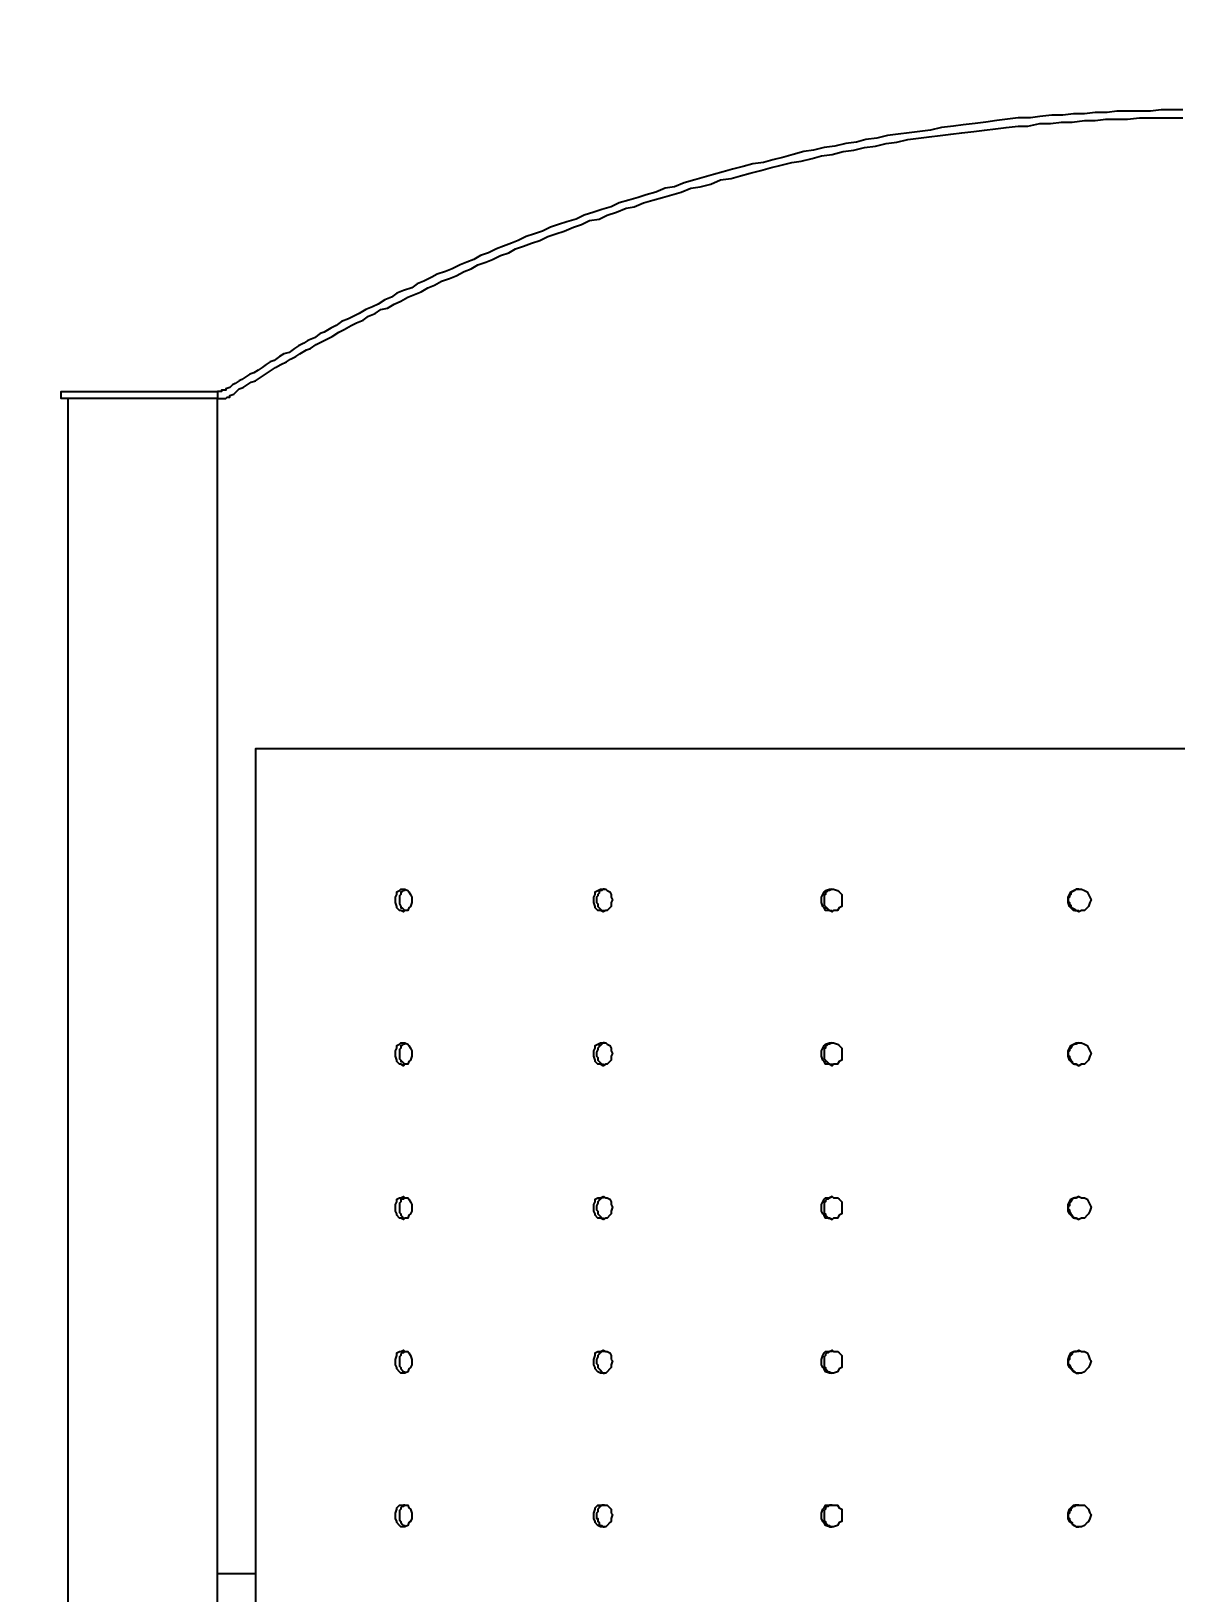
# Model space of a CAD drawing. Header units: millimetres. Extents: x 14997 to 18731, y 13743 to 19226.
# Drawn here: x 17157.4 to 17462.5, y 16708.8 to 17124.9 of the extents above; entities that cross this region are included whole.
import ezdxf

# ---------------------------------------------------------------- set-up
doc = ezdxf.new("R2010")
doc.units = ezdxf.units.MM
doc.header["$LTSCALE"] = 3
doc.layers.add('DomyÅ›lny', color=7, linetype='Continuous')
doc.styles.get("Standard").update_dxf_attribs({"font": 'arial.ttf'})
doc.dimstyles.new('MATEUSZ', dxfattribs={"dimtxt": 20, "dimasz": 16, "dimexe": 0.18, "dimexo": 0.0625, "dimgap": 0.09, "dimtad": 0, "dimdec": 0, "dimdsep": 46, "dimtxsty": 'Standard', "dimblk": 'DOT', "dimcen": 0.09, "dimse1": 1, "dimse2": 1, "dimadec": 0, "dimazin": 0, "dimtfac": 1, "dimtdec": 0, "dimtofl": 0, "dimtmove": 0, "dimatfit": 3, "dimfxl": 0, "dimtolj": 1, "dimtzin": 0, "dimlwd": 9, "dimlwe": 9, "dimarcsym": 0})

# ---------------------------------------------------------------- blocks, each defined once
blk = doc.blocks.new('_Dot')
at = {"color": 0, "linetype": 'ByBlock', "lineweight": -2}
blk.add_line((-0.5, 0), (-1, 0), dxfattribs=at)
at = {"color": 0, "linetype": 'ByBlock', "const_width": 0.5}
blk.add_lwpolyline([(-0.25, 0, 1), (0.25, 0, 1)], format="xyb", close=True, dxfattribs=at)
blk = doc.blocks.new('*D21')
at = {"color": 0, "lineweight": 9}
for p, q in [((17181.43, 17343.99), (17428.58, 17343.99)), ((17753.29, 17343.99), (17506.14, 17343.99))]:
    blk.add_line(p, q, dxfattribs=at)
at = {"layer": 'Defpoints', "color": 0}
for p in [(17769.29, 17343.99), (17165.43, 17028.91), (17769.29, 17028.91)]:
    blk.add_point(p, dxfattribs=at)
at = {"color": 0, "lineweight": 9, "xscale": 16, "yscale": 16, "zscale": 16, "rotation": 180}
blk.add_blockref('_Dot', (17165.43, 17343.99), dxfattribs=at)
at = {"color": 0, "lineweight": 9, "xscale": 16, "yscale": 16, "zscale": 16}
blk.add_blockref('_Dot', (17769.29, 17343.99), dxfattribs=at)
at = {"color": 0, "insert": (17467.36, 17343.99), "char_height": 35, "attachment_point": 5}
blk.add_mtext('\\A1;604', dxfattribs=at)

msp = doc.modelspace()

# ---------------------------------------------------------------- linework, layer by layer
at = {"layer": 'DomyÅ›lny'}
for p, q in [((17167.23, 17027.12), (17167.23, 16309.03)), ((17217.16, 16713.87), (17207.1, 16713.87))]:
    msp.add_line(p, q, dxfattribs=at)
for points in [[(17207.1, 16403.86, 0), (17207.1, 17027.12, 0), (17165.43, 17027.12, 0), (17165.43, 17028.91, 0), (17207.1, 17028.91, 0), (17207.1, 17027.12, 0), (17207.46, 17027.12, 0), (17207.82, 17027.12, 0), (17208.18, 17027.12, 0), (17208.54, 17027.12, 0), (17208.9, 17027.12, 0), (17209.26, 17027.12, 0), (17209.62, 17027.48, 0), (17209.98, 17027.48, 0), (17210.34, 17027.48, 0), (17210.34, 17027.84, 0), (17211.42, 17028.2, 0), (17212.13, 17028.91, 0), (17212.85, 17029.63, 0), (17213.93, 17029.99, 0), (17215.01, 17030.71, 0), (17216.09, 17031.43, 0), (17217.16, 17031.79, 0), (17218.24, 17032.51, 0), (17219.32, 17033.22, 0), (17220.4, 17033.94, 0), (17221.47, 17034.66, 0), (17222.55, 17035.38, 0), (17223.99, 17036.1, 0), (17225.43, 17036.82, 0), (17226.5, 17037.54, 0), (17227.94, 17038.25, 0), (17229.02, 17038.97, 0), (17230.81, 17040.05, 0), (17231.89, 17040.41, 0), (17233.33, 17041.49, 0), (17234.76, 17042.21, 0), (17236.2, 17042.92, 0), (17237.64, 17043.64, 0), (17239.43, 17044.72, 0), (17240.87, 17045.44, 0), (17242.67, 17046.52, 0), (17244.1, 17047.23, 0), (17245.9, 17047.95, 0), (17247.34, 17049.03, 0), (17249.13, 17049.75, 0), (17250.57, 17050.83, 0), (17252.37, 17051.19, 0), (17254.16, 17052.26, 0), (17255.96, 17052.98, 0), (17257.76, 17054.06, 0), (17259.55, 17054.78, 0), (17261.35, 17055.5, 0), (17263.14, 17056.57, 0), (17264.94, 17057.29, 0), (17266.74, 17058.37, 0), (17268.89, 17059.09, 0), (17270.69, 17059.81, 0), (17272.84, 17060.89, 0), (17274.64, 17061.6, 0), (17276.43, 17062.68, 0), (17278.59, 17063.4, 0), (17280.39, 17064.12, 0), (17282.54, 17065.2, 0), (17284.7, 17065.91, 0), (17286.49, 17066.99, 0), (17288.65, 17067.71, 0), (17290.8, 17068.43, 0), (17292.96, 17069.15, 0), (17295.11, 17070.22, 0), (17297.27, 17070.94, 0), (17299.43, 17071.66, 0), (17301.94, 17072.74, 0), (17304.1, 17073.46, 0), (17306.25, 17074.54, 0), (17308.76, 17074.89, 0), (17310.92, 17075.97, 0), (17313.43, 17076.69, 0), (17315.95, 17077.77, 0), (17318.1, 17078.13, 0), (17320.62, 17079.21, 0), (17323.13, 17079.92, 0), (17325.65, 17080.64, 0), (17328.16, 17081.36, 0), (17330.68, 17082.08, 0), (17333.19, 17083.16, 0), (17335.71, 17083.52, 0), (17338.58, 17084.23, 0), (17341.1, 17085.31, 0), (17343.97, 17085.67, 0), (17346.48, 17086.39, 0), (17349, 17087.11, 0), (17351.87, 17087.83, 0), (17354.39, 17088.55, 0), (17357.26, 17089.26, 0), (17360.13, 17089.98, 0), (17362.65, 17090.34, 0), (17365.52, 17091.06, 0), (17368.04, 17091.78, 0), (17370.91, 17092.14, 0), (17373.78, 17092.86, 0), (17376.66, 17093.22, 0), (17379.53, 17093.93, 0), (17382.41, 17094.29, 0), (17385.28, 17095.01, 0), (17388.15, 17095.37, 0), (17391.03, 17096.09, 0), (17393.9, 17096.45, 0), (17396.77, 17096.81, 0), (17399.65, 17097.17, 0), (17402.52, 17097.53, 0), (17405.4, 17097.89, 0), (17408.63, 17098.24, 0), (17411.5, 17098.6, 0), (17414.38, 17098.96, 0), (17417.25, 17099.32, 0), (17420.48, 17099.68, 0), (17423, 17099.68, 0), (17426.23, 17100.4, 0), (17429.1, 17100.4, 0), (17431.98, 17100.76, 0), (17434.85, 17100.76, 0), (17438.09, 17101.12, 0), (17440.96, 17101.12, 0), (17443.83, 17101.48, 0), (17446.71, 17101.48, 0), (17449.58, 17101.48, 0), (17452.81, 17101.84, 0), (17455.69, 17101.84, 0), (17458.56, 17101.84, 0), (17461.44, 17101.84, 0), (17464.31, 17101.84, 0)], [(17464.31, 17103.99, 0), (17461.44, 17103.99, 0), (17458.56, 17103.99, 0), (17455.69, 17103.63, 0), (17452.81, 17103.63, 0), (17449.94, 17103.63, 0), (17446.71, 17103.63, 0), (17444.19, 17103.27, 0), (17440.96, 17103.27, 0), (17438.09, 17102.91, 0), (17435.21, 17102.91, 0), (17432.34, 17102.56, 0), (17429.46, 17102.56, 0), (17426.23, 17102.2, 0), (17423.72, 17101.84, 0), (17420.48, 17101.84, 0), (17417.61, 17101.48, 0), (17414.74, 17101.12, 0), (17411.86, 17100.76, 0), (17408.99, 17100.4, 0), (17405.76, 17100.04, 0), (17403.24, 17099.68, 0), (17400.01, 17099.32, 0), (17397.13, 17098.6, 0), (17394.26, 17098.24, 0), (17391.39, 17097.89, 0), (17388.51, 17097.53, 0), (17385.64, 17097.17, 0), (17382.77, 17096.45, 0), (17379.89, 17096.09, 0), (17377.38, 17095.37, 0), (17374.5, 17095.01, 0), (17371.63, 17094.29, 0), (17368.76, 17093.93, 0), (17365.88, 17093.22, 0), (17363.37, 17092.86, 0), (17360.49, 17092.14, 0), (17357.98, 17091.42, 0), (17355.1, 17090.7, 0), (17352.59, 17089.98, 0), (17349.72, 17089.62, 0), (17347.2, 17088.9, 0), (17344.33, 17088.19, 0), (17341.81, 17087.47, 0), (17339.3, 17086.75, 0), (17336.78, 17086.03, 0), (17334.27, 17085.31, 0), (17331.4, 17084.59, 0), (17328.88, 17083.52, 0), (17326.37, 17083.16, 0), (17323.85, 17082.08, 0), (17321.34, 17081.36, 0), (17319.18, 17080.64, 0), (17316.67, 17079.92, 0), (17314.15, 17079.21, 0), (17312, 17078.13, 0), (17309.48, 17077.41, 0), (17307.33, 17076.69, 0), (17304.81, 17075.97, 0), (17302.66, 17074.89, 0), (17300.14, 17074.18, 0), (17297.99, 17073.46, 0), (17295.83, 17072.74, 0), (17293.68, 17071.66, 0), (17291.52, 17070.94, 0), (17289.37, 17070.22, 0), (17287.21, 17069.15, 0), (17285.42, 17068.43, 0), (17283.26, 17067.71, 0), (17281.46, 17066.99, 0), (17279.31, 17065.91, 0), (17277.15, 17065.2, 0), (17275.36, 17064.12, 0), (17273.56, 17063.4, 0), (17271.76, 17062.68, 0), (17269.61, 17061.6, 0), (17267.81, 17060.89, 0), (17265.66, 17060.17, 0), (17264.22, 17059.45, 0), (17262.07, 17058.37, 0), (17260.27, 17057.65, 0), (17258.83, 17056.57, 0), (17256.68, 17055.86, 0), (17254.88, 17055.14, 0), (17253.44, 17054.06, 0), (17251.65, 17053.34, 0), (17249.85, 17052.26, 0), (17248.42, 17051.55, 0), (17246.62, 17050.83, 0), (17244.82, 17049.75, 0), (17243.39, 17049.03, 0), (17241.95, 17048.31, 0), (17240.15, 17047.59, 0), (17238.72, 17046.52, 0), (17237.28, 17045.8, 0), (17235.48, 17044.72, 0), (17234.41, 17044.36, 0), (17232.97, 17043.28, 0), (17231.17, 17042.56, 0), (17230.09, 17041.85, 0), (17228.66, 17041.13, 0), (17227.58, 17040.41, 0), (17226.14, 17039.33, 0), (17224.71, 17038.97, 0), (17223.63, 17038.25, 0), (17222.19, 17037.18, 0), (17221.11, 17036.82, 0), (17220.04, 17036.1, 0), (17218.96, 17035.38, 0), (17217.88, 17034.66, 0), (17216.8, 17033.94, 0), (17215.73, 17033.58, 0), (17214.65, 17032.87, 0), (17213.57, 17032.15, 0), (17212.85, 17031.79, 0), (17211.77, 17031.07, 0), (17211.06, 17030.71, 0), (17210.34, 17029.99, 0), (17209.26, 17029.63, 0), (17209.26, 17029.27, 0), (17208.9, 17029.27, 0), (17208.54, 17029.27, 0), (17208.18, 17029.27, 0), (17208.18, 17028.91, 0), (17207.82, 17028.91, 0), (17207.46, 17028.91, 0), (17207.1, 17028.91, 0)], [(17467.18, 16933.72, 0), (17456.77, 16933.72, 0), (17446.35, 16933.72, 0), (17435.93, 16933.72, 0), (17425.51, 16933.72, 0), (17415.1, 16933.72, 0), (17404.68, 16933.72, 0), (17394.62, 16933.72, 0), (17384.56, 16933.72, 0), (17374.5, 16933.72, 0), (17364.8, 16933.72, 0), (17354.75, 16933.72, 0), (17345.41, 16933.72, 0), (17335.71, 16933.72, 0), (17326.37, 16933.72, 0), (17317.39, 16933.72, 0), (17308.41, 16933.72, 0), (17299.43, 16933.72, 0), (17290.8, 16933.72, 0), (17282.54, 16933.72, 0), (17274.28, 16933.72, 0), (17266.38, 16933.72, 0), (17258.83, 16933.72, 0), (17251.29, 16933.72, 0), (17244.1, 16933.72, 0), (17237.28, 16933.72, 0), (17230.81, 16933.72, 0), (17224.35, 16933.72, 0), (17218.24, 16933.72, 0), (17217.88, 16933.72, 0), (17217.16, 16933.72, 0), (17217.16, 16483.97, 0)], [(17257.04, 16896.36, 0), (17257.04, 16896, 0), (17256.68, 16896, 0), (17256.32, 16895.64, 0), (17255.96, 16895.64, 0), (17255.96, 16895.28, 0), (17255.96, 16894.92, 0), (17255.6, 16894.56, 0), (17255.6, 16893.85, 0), (17255.6, 16893.49, 0), (17255.6, 16893.13, 0), (17255.6, 16892.77, 0), (17255.6, 16892.41, 0), (17255.96, 16891.69, 0), (17255.96, 16891.33, 0), (17256.32, 16891.33, 0), (17256.68, 16890.97, 0), (17256.68, 16890.61, 0), (17257.04, 16890.61, 0)], [(17310.2, 16896.36, 0), (17309.84, 16896.36, 0), (17309.48, 16896, 0), (17309.12, 16896, 0), (17308.76, 16895.64, 0), (17308.76, 16895.28, 0), (17308.41, 16894.92, 0), (17308.41, 16894.56, 0), (17308.05, 16894.21, 0), (17308.05, 16893.85, 0), (17308.05, 16893.49, 0), (17308.05, 16893.13, 0), (17308.05, 16892.77, 0), (17308.41, 16892.41, 0), (17308.41, 16892.05, 0), (17308.41, 16891.69, 0), (17308.76, 16891.33, 0), (17309.12, 16890.97, 0), (17309.48, 16890.61, 0), (17309.84, 16890.61, 0), (17310.2, 16890.61, 0)], [(17370.91, 16896.36, 0), (17370.19, 16896, 0), (17369.83, 16896, 0), (17369.47, 16895.64, 0), (17369.11, 16895.64, 0), (17369.11, 16894.92, 0), (17368.76, 16894.92, 0), (17368.76, 16894.56, 0), (17368.76, 16894.21, 0), (17368.76, 16893.85, 0), (17368.76, 16893.49, 0), (17368.76, 16893.13, 0), (17368.76, 16892.77, 0), (17368.76, 16892.41, 0), (17368.76, 16892.05, 0), (17369.11, 16891.69, 0), (17369.11, 16891.33, 0), (17369.47, 16891.33, 0), (17369.83, 16890.97, 0), (17370.19, 16890.61, 0), (17370.91, 16890.61, 0)], [(17436.65, 16896.36, 0), (17435.93, 16896.36, 0), (17435.57, 16896, 0), (17434.85, 16895.64, 0), (17434.49, 16895.28, 0), (17434.49, 16894.92, 0), (17434.13, 16894.56, 0), (17434.13, 16894.21, 0), (17433.77, 16893.85, 0), (17433.77, 16893.49, 0), (17433.77, 16893.13, 0), (17434.13, 16892.77, 0), (17434.13, 16892.41, 0), (17434.49, 16892.05, 0), (17434.49, 16891.69, 0), (17434.85, 16891.33, 0), (17435.57, 16890.97, 0), (17435.57, 16890.61, 0), (17435.93, 16890.61, 0), (17436.65, 16890.61, 0)], [(17257.04, 16855.41, 0), (17257.04, 16855.05, 0), (17256.68, 16855.05, 0), (17256.32, 16854.69, 0), (17255.96, 16854.69, 0), (17255.96, 16854.33, 0), (17255.96, 16853.97, 0), (17255.6, 16853.61, 0), (17255.6, 16852.89, 0), (17255.6, 16852.54, 0), (17255.6, 16852.18, 0), (17255.6, 16851.82, 0), (17255.6, 16851.46, 0), (17255.6, 16851.1, 0), (17255.96, 16850.74, 0), (17255.96, 16850.38, 0), (17256.32, 16850.38, 0), (17256.68, 16850.02, 0), (17256.68, 16849.66, 0), (17257.04, 16849.66, 0)], [(17310.2, 16855.41, 0), (17309.84, 16855.41, 0), (17309.48, 16855.05, 0), (17309.12, 16854.69, 0), (17308.76, 16854.69, 0), (17308.76, 16854.33, 0), (17308.41, 16853.97, 0), (17308.41, 16853.61, 0), (17308.05, 16852.89, 0), (17308.05, 16852.54, 0), (17308.05, 16852.18, 0), (17308.05, 16851.82, 0), (17308.41, 16851.46, 0), (17308.41, 16851.1, 0), (17308.41, 16850.74, 0), (17308.76, 16850.38, 0), (17309.12, 16850.02, 0), (17309.48, 16849.66, 0), (17309.84, 16849.66, 0), (17310.2, 16849.3, 0)], [(17370.91, 16855.41, 0), (17370.19, 16855.05, 0), (17369.83, 16855.05, 0), (17369.47, 16854.69, 0), (17369.11, 16854.69, 0), (17369.11, 16853.97, 0), (17368.76, 16853.97, 0), (17368.76, 16853.61, 0), (17368.76, 16853.25, 0), (17368.76, 16852.89, 0), (17368.76, 16852.54, 0), (17368.76, 16852.18, 0), (17368.76, 16851.82, 0), (17368.76, 16851.46, 0), (17368.76, 16851.1, 0), (17369.11, 16850.74, 0), (17369.11, 16850.38, 0), (17369.47, 16850.38, 0), (17369.83, 16850.02, 0), (17370.19, 16849.66, 0), (17370.91, 16849.66, 0), (17370.91, 16849.3, 0)], [(17436.65, 16855.41, 0), (17435.93, 16855.05, 0), (17435.57, 16855.05, 0), (17434.85, 16854.69, 0), (17434.49, 16853.97, 0), (17434.13, 16853.61, 0), (17434.13, 16853.25, 0), (17433.77, 16852.89, 0), (17433.77, 16852.54, 0), (17433.77, 16851.82, 0), (17434.13, 16851.82, 0), (17434.13, 16851.46, 0), (17434.49, 16850.74, 0), (17434.85, 16850.38, 0), (17434.85, 16850.02, 0), (17435.57, 16849.66, 0), (17435.93, 16849.66, 0), (17436.65, 16849.3, 0)], [(17257.04, 16814.1, 0), (17256.68, 16814.1, 0), (17256.68, 16813.74, 0), (17256.32, 16813.74, 0), (17255.96, 16813.74, 0), (17255.96, 16813.02, 0), (17255.6, 16812.66, 0), (17255.6, 16812.3, 0), (17255.6, 16811.94, 0), (17255.6, 16811.58, 0), (17255.6, 16811.22, 0), (17255.6, 16810.87, 0), (17255.6, 16810.51, 0), (17255.6, 16810.15, 0), (17255.96, 16809.79, 0), (17255.96, 16809.43, 0), (17256.32, 16809.07, 0), (17256.68, 16808.71, 0), (17257.04, 16808.71, 0)], [(17310.2, 16814.46, 0), (17309.84, 16814.1, 0), (17309.48, 16814.1, 0), (17309.12, 16813.74, 0), (17308.76, 16813.74, 0), (17308.76, 16813.38, 0), (17308.41, 16813.02, 0), (17308.41, 16812.66, 0), (17308.05, 16811.94, 0), (17308.05, 16811.58, 0), (17308.05, 16810.87, 0), (17308.41, 16810.51, 0), (17308.41, 16810.15, 0), (17308.41, 16809.79, 0), (17308.76, 16809.43, 0), (17309.12, 16809.07, 0), (17309.48, 16808.71, 0), (17309.84, 16808.71, 0), (17310.2, 16808.35, 0)], [(17370.91, 16814.46, 0), (17370.19, 16814.1, 0), (17369.83, 16813.74, 0), (17369.47, 16813.74, 0), (17369.11, 16813.38, 0), (17369.11, 16813.02, 0), (17368.76, 16813.02, 0), (17368.76, 16812.66, 0), (17368.76, 16811.94, 0), (17368.76, 16811.58, 0), (17368.76, 16810.87, 0), (17368.76, 16810.51, 0), (17368.76, 16809.79, 0), (17369.11, 16809.79, 0), (17369.11, 16809.43, 0), (17369.47, 16809.07, 0), (17369.83, 16808.71, 0), (17370.19, 16808.71, 0), (17370.91, 16808.35, 0)], [(17436.65, 16814.46, 0), (17435.93, 16814.1, 0), (17435.57, 16814.1, 0), (17434.85, 16813.74, 0), (17434.49, 16813.02, 0), (17434.13, 16812.66, 0), (17434.13, 16811.94, 0), (17433.77, 16811.94, 0), (17433.77, 16811.58, 0), (17433.77, 16810.87, 0), (17434.13, 16810.87, 0), (17434.13, 16810.51, 0), (17434.49, 16809.79, 0), (17434.85, 16809.43, 0), (17434.85, 16809.07, 0), (17435.57, 16808.71, 0), (17435.93, 16808.71, 0), (17436.65, 16808.35, 0)], [(17257.04, 16773.15, 0), (17256.68, 16773.15, 0), (17256.68, 16772.79, 0), (17256.32, 16772.79, 0), (17255.96, 16772.43, 0), (17255.96, 16772.07, 0), (17255.6, 16771.71, 0), (17255.6, 16771.35, 0), (17255.6, 16770.99, 0), (17255.6, 16770.63, 0), (17255.6, 16769.91, 0), (17255.6, 16769.55, 0), (17255.6, 16769.2, 0), (17255.96, 16768.84, 0), (17255.96, 16768.48, 0), (17256.32, 16768.12, 0), (17256.68, 16767.76, 0), (17257.04, 16767.76, 0), (17257.04, 16767.4, 0)], [(17310.2, 16773.15, 0), (17309.84, 16773.15, 0), (17309.48, 16773.15, 0), (17309.12, 16772.79, 0), (17308.76, 16772.79, 0), (17308.76, 16772.43, 0), (17308.41, 16772.07, 0), (17308.41, 16771.71, 0), (17308.05, 16770.99, 0), (17308.05, 16770.63, 0), (17308.05, 16769.91, 0), (17308.41, 16769.55, 0), (17308.41, 16769.2, 0), (17308.41, 16768.84, 0), (17308.76, 16768.48, 0), (17309.12, 16768.12, 0), (17309.48, 16767.76, 0), (17309.84, 16767.4, 0), (17310.2, 16767.4, 0)], [(17370.91, 16773.51, 0), (17370.91, 16773.15, 0), (17370.19, 16773.15, 0), (17369.83, 16772.79, 0), (17369.47, 16772.79, 0), (17369.11, 16772.43, 0), (17369.11, 16772.07, 0), (17368.76, 16771.71, 0), (17368.76, 16770.99, 0), (17368.76, 16770.63, 0), (17368.76, 16769.91, 0), (17368.76, 16769.55, 0), (17368.76, 16768.84, 0), (17369.11, 16768.84, 0), (17369.11, 16768.48, 0), (17369.47, 16768.12, 0), (17369.83, 16767.76, 0), (17370.19, 16767.76, 0), (17370.91, 16767.4, 0)], [(17436.65, 16773.51, 0), (17436.65, 16773.15, 0), (17435.93, 16773.15, 0), (17435.57, 16773.15, 0), (17434.85, 16772.79, 0), (17434.85, 16772.43, 0), (17434.49, 16772.07, 0), (17434.13, 16771.71, 0), (17434.13, 16770.99, 0), (17433.77, 16770.63, 0), (17433.77, 16769.91, 0), (17434.13, 16769.55, 0), (17434.49, 16768.84, 0), (17434.49, 16768.48, 0), (17434.85, 16768.48, 0), (17434.85, 16768.12, 0), (17435.57, 16767.76, 0), (17435.93, 16767.4, 0), (17436.65, 16767.4, 0)], [(17257.04, 16732.2, 0), (17256.68, 16732.2, 0), (17256.68, 16731.84, 0), (17256.32, 16731.84, 0), (17255.96, 16731.48, 0), (17255.96, 16731.12, 0), (17255.6, 16730.76, 0), (17255.6, 16730.4, 0), (17255.6, 16730.04, 0), (17255.6, 16729.68, 0), (17255.6, 16728.96, 0), (17255.6, 16728.6, 0), (17255.6, 16728.24, 0), (17255.96, 16727.88, 0), (17255.96, 16727.53, 0), (17256.32, 16727.17, 0), (17256.68, 16726.81, 0), (17257.04, 16726.81, 0), (17257.04, 16726.45, 0)], [(17310.2, 16732.2, 0), (17309.84, 16732.2, 0), (17309.48, 16732.2, 0), (17309.12, 16731.84, 0), (17308.76, 16731.84, 0), (17308.76, 16731.48, 0), (17308.41, 16731.12, 0), (17308.41, 16730.76, 0), (17308.41, 16730.4, 0), (17308.05, 16730.04, 0), (17308.05, 16729.68, 0), (17308.05, 16728.96, 0), (17308.05, 16728.6, 0), (17308.41, 16728.6, 0), (17308.41, 16727.88, 0), (17308.76, 16727.53, 0), (17308.76, 16727.17, 0), (17309.12, 16726.81, 0), (17309.48, 16726.81, 0), (17309.84, 16726.45, 0), (17310.2, 16726.45, 0)], [(17370.91, 16732.2, 0), (17370.19, 16732.2, 0), (17369.83, 16731.84, 0), (17369.47, 16731.84, 0), (17369.11, 16731.48, 0), (17369.11, 16731.12, 0), (17368.76, 16730.76, 0), (17368.76, 16730.04, 0), (17368.76, 16729.68, 0), (17368.76, 16728.96, 0), (17368.76, 16728.6, 0), (17368.76, 16727.88, 0), (17369.11, 16727.88, 0), (17369.11, 16727.53, 0), (17369.47, 16727.17, 0), (17369.83, 16726.81, 0), (17370.19, 16726.81, 0), (17370.19, 16726.45, 0), (17370.91, 16726.45, 0)], [(17436.65, 16732.2, 0), (17435.93, 16732.2, 0), (17435.57, 16732.2, 0), (17435.57, 16731.84, 0), (17434.85, 16731.84, 0), (17434.85, 16731.48, 0), (17434.49, 16731.12, 0), (17434.49, 16730.76, 0), (17434.13, 16730.76, 0), (17434.13, 16730.04, 0), (17433.77, 16729.68, 0), (17433.77, 16728.96, 0), (17434.13, 16728.6, 0), (17434.13, 16728.24, 0), (17434.49, 16727.88, 0), (17434.49, 16727.53, 0), (17434.85, 16727.53, 0), (17434.85, 16727.17, 0), (17435.57, 16726.81, 0), (17435.93, 16726.45, 0), (17436.65, 16726.45, 0)]]:
    msp.add_polyline3d(points, dxfattribs=at)
for points in [[(17258.83, 16894.21, 0), (17258.83, 16893.49, 0), (17258.83, 16892.77, 0), (17258.47, 16891.69, 0), (17258.11, 16891.33, 0), (17257.76, 16890.61, 0), (17257.04, 16890.61, 0), (17256.68, 16890.25, 0), (17255.96, 16890.61, 0), (17255.6, 16890.61, 0), (17254.88, 16891.33, 0), (17254.88, 16891.69, 0), (17254.52, 16892.77, 0), (17254.52, 16893.49, 0), (17254.52, 16894.21, 0), (17254.88, 16894.92, 0), (17254.88, 16895.64, 0), (17255.6, 16896, 0), (17255.96, 16896.36, 0), (17256.68, 16896.36, 0), (17257.04, 16896.36, 0), (17257.76, 16896, 0), (17258.11, 16895.64, 0), (17258.47, 16894.92, 0)], [(17312, 16894.21, 0), (17312.36, 16893.49, 0), (17312, 16892.77, 0), (17312, 16891.69, 0), (17311.64, 16891.33, 0), (17310.92, 16890.61, 0), (17310.56, 16890.61, 0), (17309.84, 16890.25, 0), (17309.12, 16890.61, 0), (17308.41, 16890.61, 0), (17307.69, 16891.33, 0), (17307.69, 16891.69, 0), (17307.33, 16892.77, 0), (17307.33, 16893.49, 0), (17307.33, 16894.21, 0), (17307.69, 16894.92, 0), (17307.69, 16895.64, 0), (17308.41, 16896, 0), (17309.12, 16896.36, 0), (17309.84, 16896.36, 0), (17310.56, 16896.36, 0), (17310.92, 16896, 0), (17311.64, 16895.64, 0), (17312, 16894.92, 0)], [(17373.43, 16894.21, 0), (17373.43, 16893.49, 0), (17373.43, 16892.77, 0), (17373.43, 16891.69, 0), (17372.71, 16891.33, 0), (17372.35, 16890.61, 0), (17371.27, 16890.61, 0), (17370.91, 16890.25, 0), (17370.19, 16890.61, 0), (17369.11, 16890.61, 0), (17368.76, 16891.33, 0), (17368.4, 16891.69, 0), (17368.04, 16892.77, 0), (17368.04, 16893.49, 0), (17368.04, 16894.21, 0), (17368.4, 16894.92, 0), (17368.76, 16895.64, 0), (17369.11, 16896, 0), (17370.19, 16896.36, 0), (17370.91, 16896.36, 0), (17371.27, 16896.36, 0), (17372.35, 16896, 0), (17372.71, 16895.64, 0), (17373.43, 16894.92, 0)], [(17439.52, 16894.21, 0), (17439.88, 16893.49, 0), (17439.52, 16892.77, 0), (17439.16, 16891.69, 0), (17438.8, 16891.33, 0), (17438.09, 16890.61, 0), (17437.37, 16890.61, 0), (17436.65, 16890.25, 0), (17435.93, 16890.61, 0), (17435.21, 16890.61, 0), (17434.49, 16891.33, 0), (17434.13, 16891.69, 0), (17433.77, 16892.77, 0), (17433.77, 16893.49, 0), (17433.77, 16894.21, 0), (17434.13, 16894.92, 0), (17434.49, 16895.64, 0), (17435.21, 16896, 0), (17435.93, 16896.36, 0), (17436.65, 16896.36, 0), (17437.37, 16896.36, 0), (17438.09, 16896, 0), (17438.8, 16895.64, 0), (17439.16, 16894.92, 0)], [(17258.83, 16853.25, 0), (17258.83, 16852.54, 0), (17258.83, 16851.82, 0), (17258.47, 16850.74, 0), (17258.11, 16850.38, 0), (17257.76, 16849.66, 0), (17257.04, 16849.66, 0), (17256.68, 16849.3, 0), (17255.96, 16849.66, 0), (17255.6, 16849.66, 0), (17254.88, 16850.38, 0), (17254.88, 16850.74, 0), (17254.52, 16851.82, 0), (17254.52, 16852.54, 0), (17254.52, 16853.25, 0), (17254.88, 16853.97, 0), (17254.88, 16854.69, 0), (17255.6, 16855.05, 0), (17255.96, 16855.41, 0), (17256.68, 16855.41, 0), (17257.04, 16855.41, 0), (17257.76, 16855.05, 0), (17258.11, 16854.69, 0), (17258.47, 16853.97, 0)], [(17312, 16853.25, 0), (17312.36, 16852.54, 0), (17312, 16851.82, 0), (17312, 16850.74, 0), (17311.64, 16850.38, 0), (17310.92, 16849.66, 0), (17310.56, 16849.66, 0), (17309.84, 16849.3, 0), (17309.12, 16849.66, 0), (17308.41, 16849.66, 0), (17307.69, 16850.38, 0), (17307.69, 16850.74, 0), (17307.33, 16851.82, 0), (17307.33, 16852.54, 0), (17307.33, 16853.25, 0), (17307.69, 16853.97, 0), (17307.69, 16854.69, 0), (17308.41, 16855.05, 0), (17309.12, 16855.41, 0), (17309.84, 16855.41, 0), (17310.56, 16855.41, 0), (17310.92, 16855.05, 0), (17311.64, 16854.69, 0), (17312, 16853.97, 0)], [(17373.43, 16853.25, 0), (17373.43, 16852.54, 0), (17373.43, 16851.82, 0), (17373.43, 16850.74, 0), (17372.71, 16850.38, 0), (17372.35, 16849.66, 0), (17371.27, 16849.66, 0), (17370.91, 16849.3, 0), (17370.19, 16849.66, 0), (17369.11, 16849.66, 0), (17368.76, 16850.38, 0), (17368.4, 16850.74, 0), (17368.04, 16851.82, 0), (17368.04, 16852.54, 0), (17368.04, 16853.25, 0), (17368.4, 16853.97, 0), (17368.76, 16854.69, 0), (17369.11, 16855.05, 0), (17370.19, 16855.41, 0), (17370.91, 16855.41, 0), (17371.27, 16855.41, 0), (17372.35, 16855.05, 0), (17372.71, 16854.69, 0), (17373.43, 16853.97, 0)], [(17439.52, 16853.25, 0), (17439.88, 16852.54, 0), (17439.52, 16851.82, 0), (17439.16, 16850.74, 0), (17438.8, 16850.38, 0), (17438.09, 16849.66, 0), (17437.37, 16849.66, 0), (17436.65, 16849.3, 0), (17435.93, 16849.66, 0), (17435.21, 16849.66, 0), (17434.49, 16850.38, 0), (17434.13, 16850.74, 0), (17433.77, 16851.82, 0), (17433.77, 16852.54, 0), (17433.77, 16853.25, 0), (17434.13, 16853.97, 0), (17434.49, 16854.69, 0), (17435.21, 16855.05, 0), (17435.93, 16855.41, 0), (17436.65, 16855.41, 0), (17437.37, 16855.41, 0), (17438.09, 16855.05, 0), (17438.8, 16854.69, 0), (17439.16, 16853.97, 0)], [(17258.83, 16812.3, 0), (17258.83, 16811.58, 0), (17258.83, 16810.51, 0), (17258.47, 16809.79, 0), (17258.11, 16809.43, 0), (17257.76, 16808.71, 0), (17257.04, 16808.71, 0), (17256.68, 16808.35, 0), (17255.96, 16808.71, 0), (17255.6, 16808.71, 0), (17254.88, 16809.43, 0), (17254.88, 16809.79, 0), (17254.52, 16810.51, 0), (17254.52, 16811.58, 0), (17254.52, 16812.3, 0), (17254.88, 16813.02, 0), (17254.88, 16813.74, 0), (17255.6, 16814.1, 0), (17255.96, 16814.1, 0), (17256.68, 16814.46, 0), (17257.04, 16814.1, 0), (17257.76, 16814.1, 0), (17258.11, 16813.74, 0), (17258.47, 16813.02, 0)], [(17312, 16812.3, 0), (17312.36, 16811.58, 0), (17312, 16810.51, 0), (17312, 16809.79, 0), (17311.64, 16809.43, 0), (17310.92, 16808.71, 0), (17310.56, 16808.71, 0), (17309.84, 16808.35, 0), (17309.12, 16808.71, 0), (17308.41, 16808.71, 0), (17307.69, 16809.43, 0), (17307.69, 16809.79, 0), (17307.33, 16810.51, 0), (17307.33, 16811.58, 0), (17307.33, 16812.3, 0), (17307.69, 16813.02, 0), (17307.69, 16813.74, 0), (17308.41, 16814.1, 0), (17309.12, 16814.1, 0), (17309.84, 16814.46, 0), (17310.56, 16814.1, 0), (17310.92, 16814.1, 0), (17311.64, 16813.74, 0), (17312, 16813.02, 0)], [(17373.43, 16812.3, 0), (17373.43, 16811.58, 0), (17373.43, 16810.51, 0), (17373.43, 16809.79, 0), (17372.71, 16809.43, 0), (17372.35, 16808.71, 0), (17371.27, 16808.71, 0), (17370.91, 16808.35, 0), (17370.19, 16808.71, 0), (17369.11, 16808.71, 0), (17368.76, 16809.43, 0), (17368.4, 16809.79, 0), (17368.04, 16810.51, 0), (17368.04, 16811.58, 0), (17368.04, 16812.3, 0), (17368.4, 16813.02, 0), (17368.76, 16813.74, 0), (17369.11, 16814.1, 0), (17370.19, 16814.1, 0), (17370.91, 16814.46, 0), (17371.27, 16814.1, 0), (17372.35, 16814.1, 0), (17372.71, 16813.74, 0), (17373.43, 16813.02, 0)], [(17439.52, 16812.3, 0), (17439.88, 16811.58, 0), (17439.52, 16810.51, 0), (17439.16, 16809.79, 0), (17438.8, 16809.43, 0), (17438.09, 16808.71, 0), (17437.37, 16808.71, 0), (17436.65, 16808.35, 0), (17435.93, 16808.71, 0), (17435.21, 16808.71, 0), (17434.49, 16809.43, 0), (17434.13, 16809.79, 0), (17433.77, 16810.51, 0), (17433.77, 16811.58, 0), (17433.77, 16812.3, 0), (17434.13, 16813.02, 0), (17434.49, 16813.74, 0), (17435.21, 16814.1, 0), (17435.93, 16814.1, 0), (17436.65, 16814.46, 0), (17437.37, 16814.1, 0), (17438.09, 16814.1, 0), (17438.8, 16813.74, 0), (17439.16, 16813.02, 0)], [(17258.83, 16770.99, 0), (17258.83, 16770.63, 0), (17258.83, 16769.55, 0), (17258.47, 16768.84, 0), (17258.11, 16768.48, 0), (17257.76, 16767.76, 0), (17257.04, 16767.4, 0), (17256.68, 16767.4, 0), (17255.96, 16767.4, 0), (17255.6, 16767.76, 0), (17254.88, 16768.48, 0), (17254.88, 16768.84, 0), (17254.52, 16769.55, 0), (17254.52, 16770.63, 0), (17254.52, 16770.99, 0), (17254.88, 16772.07, 0), (17254.88, 16772.79, 0), (17255.6, 16773.15, 0), (17255.96, 16773.15, 0), (17256.68, 16773.51, 0), (17257.04, 16773.15, 0), (17257.76, 16773.15, 0), (17258.11, 16772.79, 0), (17258.47, 16772.07, 0)], [(17312, 16770.99, 0), (17312.36, 16770.63, 0), (17312, 16769.55, 0), (17312, 16768.84, 0), (17311.64, 16768.48, 0), (17310.92, 16767.76, 0), (17310.56, 16767.4, 0), (17309.84, 16767.4, 0), (17309.12, 16767.4, 0), (17308.41, 16767.76, 0), (17307.69, 16768.48, 0), (17307.69, 16768.84, 0), (17307.33, 16769.55, 0), (17307.33, 16770.63, 0), (17307.33, 16770.99, 0), (17307.69, 16772.07, 0), (17307.69, 16772.79, 0), (17308.41, 16773.15, 0), (17309.12, 16773.15, 0), (17309.84, 16773.51, 0), (17310.56, 16773.15, 0), (17310.92, 16773.15, 0), (17311.64, 16772.79, 0), (17312, 16772.07, 0)], [(17373.43, 16770.99, 0), (17373.43, 16770.63, 0), (17373.43, 16769.55, 0), (17373.43, 16768.84, 0), (17372.71, 16768.48, 0), (17372.35, 16767.76, 0), (17371.27, 16767.4, 0), (17370.91, 16767.4, 0), (17370.19, 16767.4, 0), (17369.11, 16767.76, 0), (17368.76, 16768.48, 0), (17368.4, 16768.84, 0), (17368.04, 16769.55, 0), (17368.04, 16770.63, 0), (17368.04, 16770.99, 0), (17368.4, 16772.07, 0), (17368.76, 16772.79, 0), (17369.11, 16773.15, 0), (17370.19, 16773.15, 0), (17370.91, 16773.51, 0), (17371.27, 16773.15, 0), (17372.35, 16773.15, 0), (17372.71, 16772.79, 0), (17373.43, 16772.07, 0)], [(17439.52, 16770.99, 0), (17439.88, 16770.63, 0), (17439.52, 16769.55, 0), (17439.16, 16768.84, 0), (17438.8, 16768.48, 0), (17438.09, 16767.76, 0), (17437.37, 16767.4, 0), (17436.65, 16767.4, 0), (17435.93, 16767.4, 0), (17435.21, 16767.76, 0), (17434.49, 16768.48, 0), (17434.13, 16768.84, 0), (17433.77, 16769.55, 0), (17433.77, 16770.63, 0), (17433.77, 16770.99, 0), (17434.13, 16772.07, 0), (17434.49, 16772.79, 0), (17435.21, 16773.15, 0), (17435.93, 16773.15, 0), (17436.65, 16773.51, 0), (17437.37, 16773.15, 0), (17438.09, 16773.15, 0), (17438.8, 16772.79, 0), (17439.16, 16772.07, 0)], [(17258.83, 16730.04, 0), (17258.83, 16729.68, 0), (17258.83, 16728.6, 0), (17258.47, 16727.88, 0), (17258.11, 16727.53, 0), (17257.76, 16726.81, 0), (17257.04, 16726.45, 0), (17256.68, 16726.45, 0), (17255.96, 16726.45, 0), (17255.6, 16726.81, 0), (17254.88, 16727.53, 0), (17254.88, 16727.88, 0), (17254.52, 16728.6, 0), (17254.52, 16729.68, 0), (17254.52, 16730.04, 0), (17254.88, 16731.12, 0), (17254.88, 16731.48, 0), (17255.6, 16732.2, 0), (17255.96, 16732.2, 0), (17256.68, 16732.2, 0), (17257.04, 16732.2, 0), (17257.76, 16732.2, 0), (17258.11, 16731.48, 0), (17258.47, 16731.12, 0)], [(17312, 16730.04, 0), (17312.36, 16729.68, 0), (17312, 16728.6, 0), (17312, 16727.88, 0), (17311.64, 16727.53, 0), (17310.92, 16726.81, 0), (17310.56, 16726.45, 0), (17309.84, 16726.45, 0), (17309.12, 16726.45, 0), (17308.41, 16726.81, 0), (17307.69, 16727.53, 0), (17307.69, 16727.88, 0), (17307.33, 16728.6, 0), (17307.33, 16729.68, 0), (17307.33, 16730.04, 0), (17307.69, 16731.12, 0), (17307.69, 16731.48, 0), (17308.41, 16732.2, 0), (17309.12, 16732.2, 0), (17309.84, 16732.2, 0), (17310.56, 16732.2, 0), (17310.92, 16732.2, 0), (17311.64, 16731.48, 0), (17312, 16731.12, 0)], [(17373.43, 16730.04, 0), (17373.43, 16729.68, 0), (17373.43, 16728.6, 0), (17373.43, 16727.88, 0), (17372.71, 16727.53, 0), (17372.35, 16726.81, 0), (17371.27, 16726.45, 0), (17370.91, 16726.45, 0), (17370.19, 16726.45, 0), (17369.11, 16726.81, 0), (17368.76, 16727.53, 0), (17368.4, 16727.88, 0), (17368.04, 16728.6, 0), (17368.04, 16729.68, 0), (17368.04, 16730.04, 0), (17368.4, 16731.12, 0), (17368.76, 16731.48, 0), (17369.11, 16732.2, 0), (17370.19, 16732.2, 0), (17370.91, 16732.2, 0), (17371.27, 16732.2, 0), (17372.35, 16732.2, 0), (17372.71, 16731.48, 0), (17373.43, 16731.12, 0)], [(17439.52, 16730.04, 0), (17439.88, 16729.68, 0), (17439.52, 16728.6, 0), (17439.16, 16727.88, 0), (17438.8, 16727.53, 0), (17438.09, 16726.81, 0), (17437.37, 16726.45, 0), (17436.65, 16726.45, 0), (17435.93, 16726.45, 0), (17435.21, 16726.81, 0), (17434.49, 16727.53, 0), (17434.13, 16727.88, 0), (17433.77, 16728.6, 0), (17433.77, 16729.68, 0), (17433.77, 16730.04, 0), (17434.13, 16731.12, 0), (17434.49, 16731.48, 0), (17435.21, 16732.2, 0), (17435.93, 16732.2, 0), (17436.65, 16732.2, 0), (17437.37, 16732.2, 0), (17438.09, 16732.2, 0), (17438.8, 16731.48, 0), (17439.16, 16731.12, 0)]]:
    msp.add_polyline3d(points, close=True, dxfattribs=at)

# ---------------------------------------------------------------- dimensions: what is measured, and where the dimension line sits
dim = msp.add_linear_dim(base=(17769.29, 17343.99), p1=(17165.43, 17028.91), p2=(17769.29, 17028.91), dimstyle='MATEUSZ', override={"dimtxt": 35})
dim.commit()
dim.dimension.update_dxf_attribs({"geometry": '*D21', "text_midpoint": (17467.36, 17343.99)})

doc.saveas('drawing.dxf')
